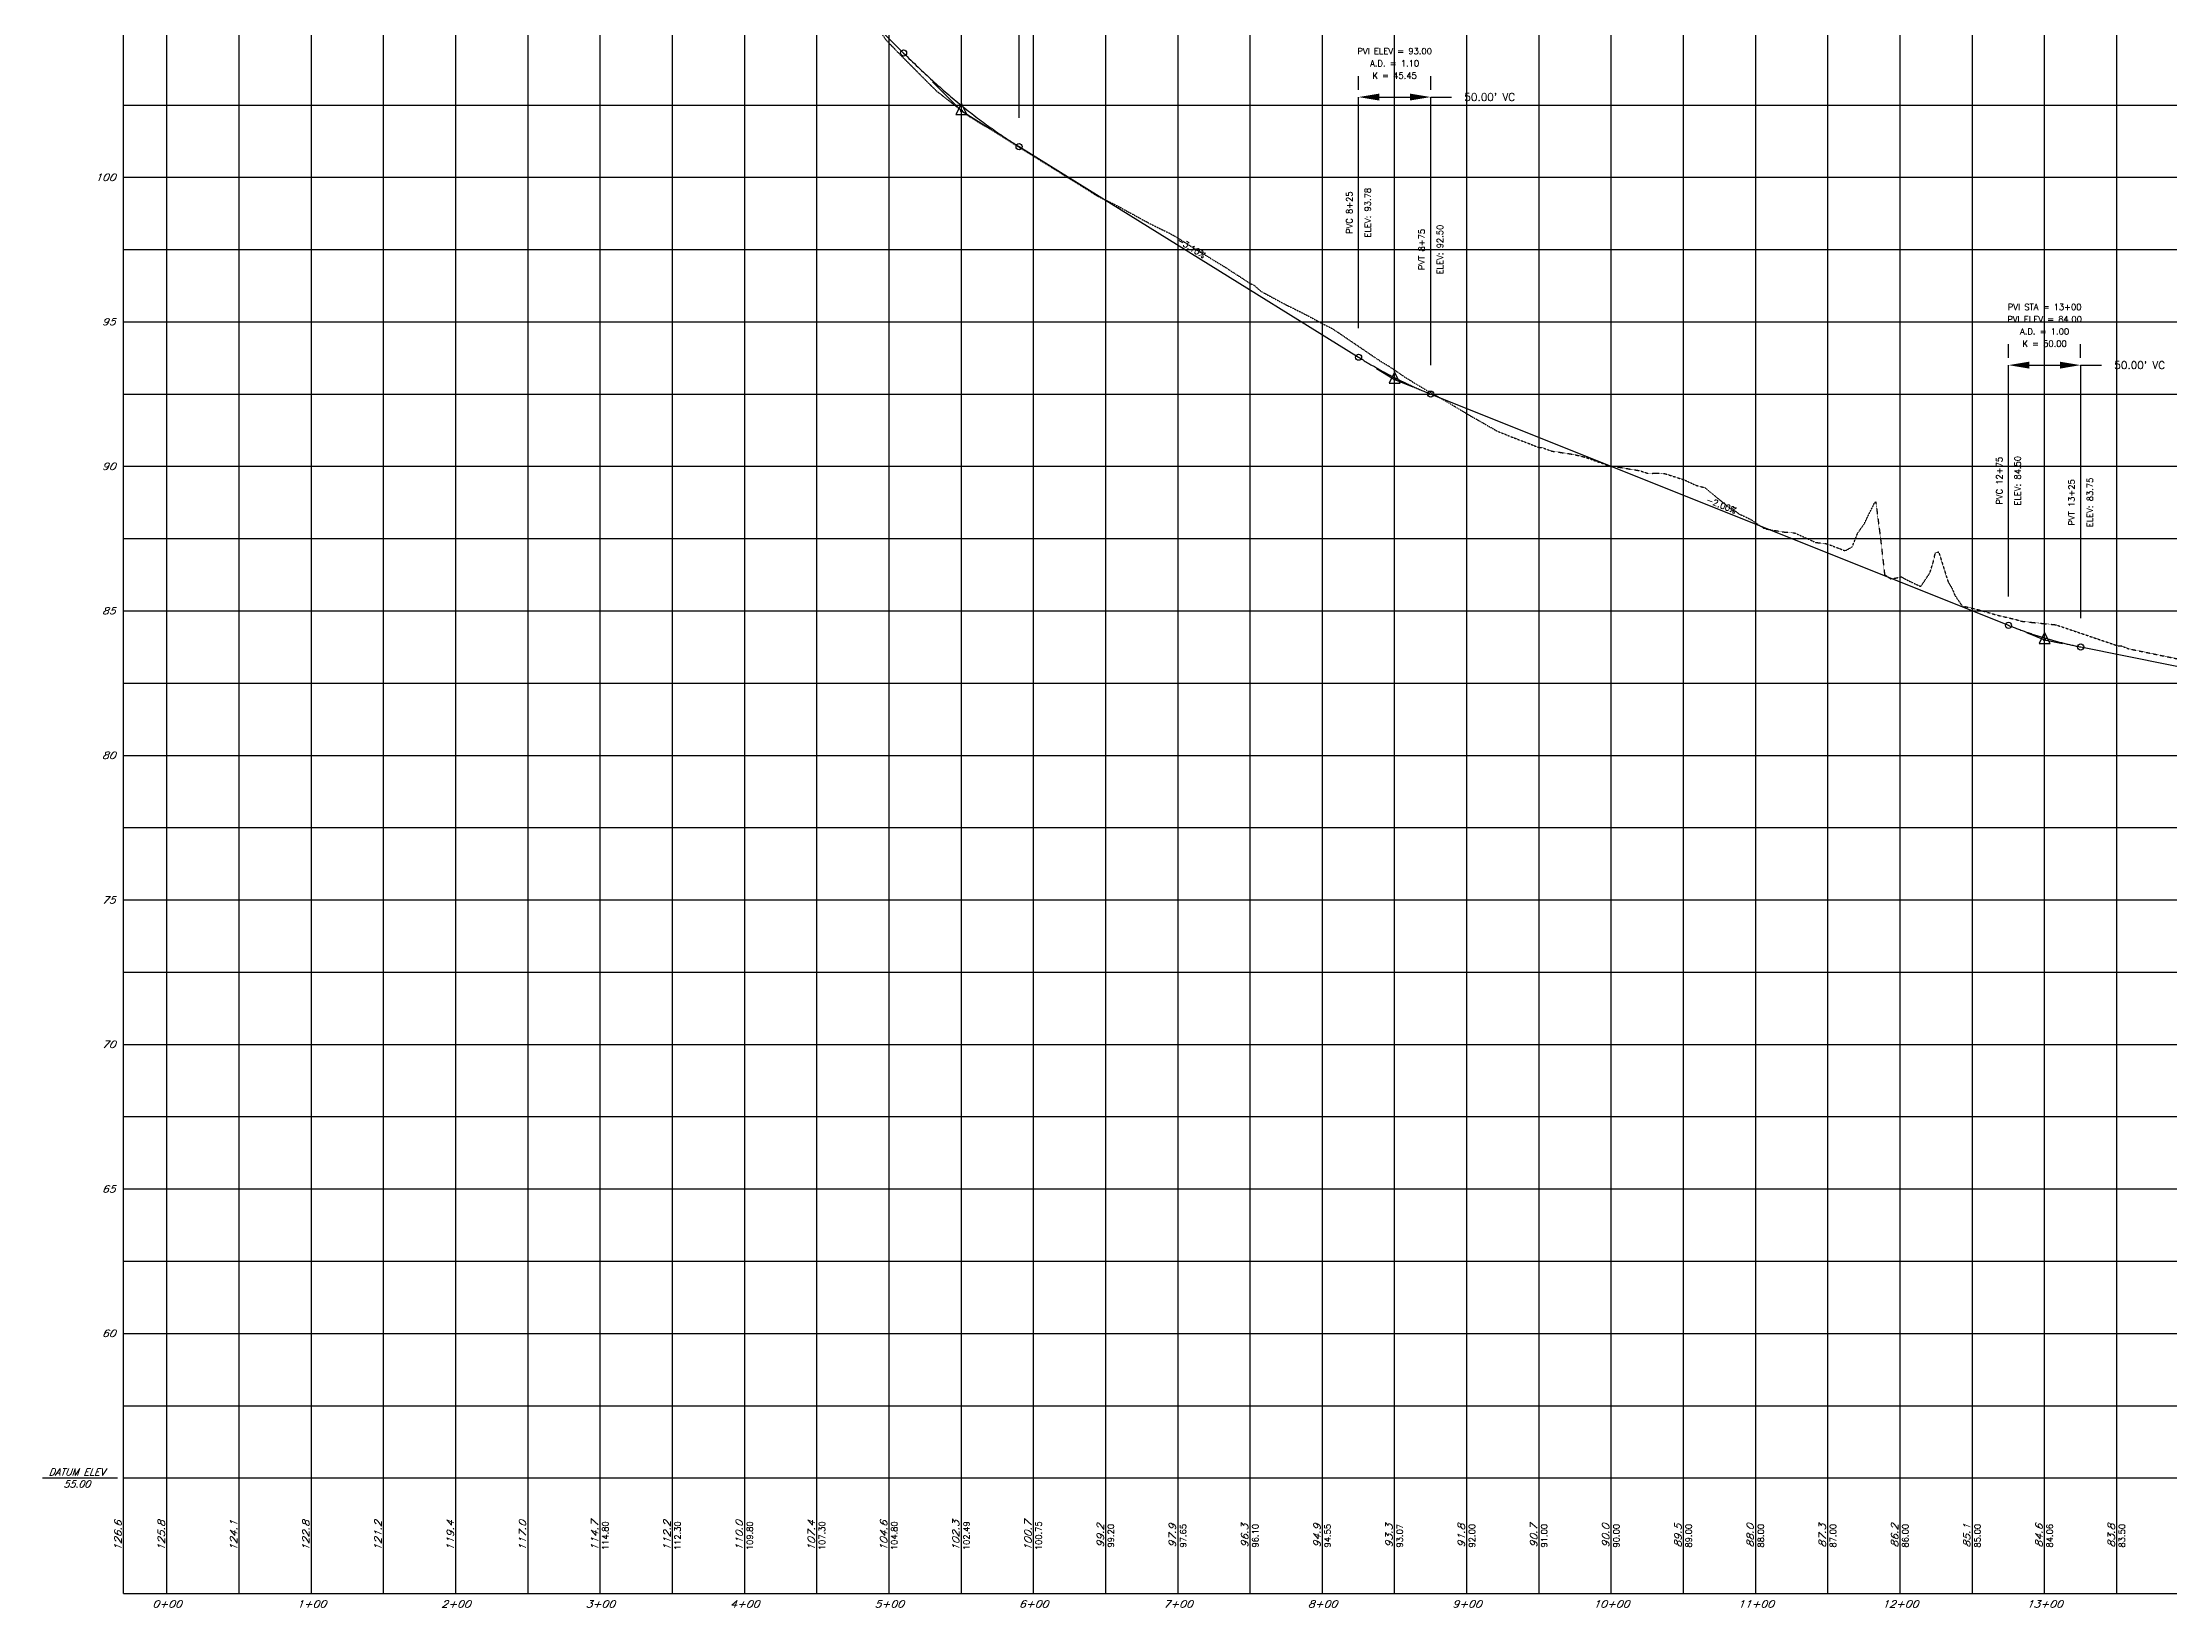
# Model space of a CAD drawing. Header units: inches. Extents: x 42 to 5940, y 215 to 3803.
# Drawn here: x 42 to 1514, y 2163 to 3246 of the extents above; entities that cross this region are included whole.
import ezdxf
from ezdxf.enums import TextEntityAlignment as Align

# ---------------------------------------------------------------- set-up
doc = ezdxf.new("R2010")
doc.units = ezdxf.units.IN
doc.header["$MEASUREMENT"] = 0
doc.linetypes.add('DASHED4', pattern=[0.1875, 0.125, -0.0625])
for name, color, linetype in [('LOOPPBASE', 6, 'Continuous'), ('LOOPPEGC', 3, 'DASHED4'), ('LOOPPEGCT', 3, 'Continuous'), ('LOOPPFGC', 5, 'Continuous'), ('LOOPPFGCT', 3, 'Continuous'), ('LOOPPGRID', 9, 'Continuous'), ('LOOPPGRIDT', 6, 'Continuous'), ('LOOPPVGRID', 9, 'Continuous')]:
    doc.layers.add(name, color=color, linetype=linetype)
doc.styles.add('60L', font='simplex.shx', dxfattribs={"height": 5.3})
doc.styles.add('60S', font='simplex.shx', dxfattribs={"width": 1.15, "oblique": 22, "height": 4.8})
doc.styles.add('C10O', font='complex', dxfattribs={"oblique": 20, "height": 8.334})
doc.dimstyles.get("Standard").update_dxf_attribs({"dimtxt": 0.18, "dimasz": 0.18, "dimexe": 0.18, "dimexo": 0.0625, "dimgap": 0.09, "dimtad": 0, "dimtih": 1, "dimtoh": 1, "dimdec": 4, "dimzin": 0, "dimdsep": 46, "dimtxsty": 'Standard', "dimcen": 0.09, "dimadec": 0, "dimazin": 0, "dimtfac": 1, "dimtdec": 4, "dimtofl": 0, "dimtmove": 0, "dimatfit": 3, "dimfxl": 1, "dimtolj": 1, "dimtzin": 0, "dimarcsym": 0})

# ---------------------------------------------------------------- blocks, each defined once
blk = doc.blocks.new('*D14')
at = {"layer": 'DEFPOINTS', "color": 0}
for p in [(1402.8, 3022.7), (1452.8, 3022.7), (1452.8, 3022.7)]:
    blk.add_point(p, dxfattribs=at)
at = {"layer": 'LOOPPFGCT', "color": 0, "lineweight": -2}
for p, q in [((1402.8, 3027.7), (1402.8, 3037.1)), ((1452.8, 3027.7), (1452.8, 3037.1)), ((1417.2, 3022.7), (1438.4, 3022.7)), ((1452.8, 3022.7), (1467.2, 3022.7))]:
    blk.add_line(p, q, dxfattribs=at)
at = {"layer": 'LOOPPFGCT', "color": 0}
for points in [[(1417.2, 3025.1), (1417.2, 3020.3), (1402.8, 3022.7)], [(1438.4, 3025.1), (1438.4, 3020.3), (1452.8, 3022.7)]]:
    blk.add_solid(points, dxfattribs=at)
at = {"layer": 'LOOPPFGCT', "color": 0, "insert": (1493.7, 3022.7), "char_height": 5.3, "attachment_point": 5, "style": '60L'}
blk.add_mtext("\\A1;50.00' VC", dxfattribs=at)
blk = doc.blocks.new('*D15')
at = {"layer": 'DEFPOINTS', "color": 0}
for p in [(952.8, 3208.2), (1002.8, 3208.2), (1002.8, 3208.2)]:
    blk.add_point(p, dxfattribs=at)
at = {"layer": 'LOOPPFGCT', "color": 0, "lineweight": -2}
for p, q in [((952.8, 3213.2), (952.8, 3222.6)), ((1002.8, 3213.2), (1002.8, 3222.6)), ((967.2, 3208.2), (988.4, 3208.2)), ((1002.8, 3208.2), (1017.2, 3208.2))]:
    blk.add_line(p, q, dxfattribs=at)
at = {"layer": 'LOOPPFGCT', "color": 0}
for points in [[(967.2, 3210.6), (967.2, 3205.8), (952.8, 3208.2)], [(988.4, 3210.6), (988.4, 3205.8), (1002.8, 3208.2)]]:
    blk.add_solid(points, dxfattribs=at)
at = {"layer": 'LOOPPFGCT', "color": 0, "insert": (1043.7, 3208.2), "char_height": 5.3, "attachment_point": 5, "style": '60L'}
blk.add_mtext("\\A1;50.00' VC", dxfattribs=at)
blk = doc.blocks.new('PVI2')
for p, q in [((0, 0.1), (-0.075, -0.05)), ((0.075, -0.05), (0, 0.1)), ((-0.075, -0.05), (0.075, -0.05))]:
    blk.add_line(p, q)
blk.add_circle((0, 0), 0.0125)
at = {"flags": 1}
for tag, p in [('K', (0, -0.005)), ('LENGTH', (0, -0.033))]:
    blk.add_attdef(tag, text='', height=0.01, dxfattribs=at).set_placement(p, align=Align.CENTER)
blk = doc.blocks.new('DATUM')
blk.add_line((-1.625, 0), (-0.125, 0))
at = {"style": 'C10O', "oblique": 20}
blk.add_text('DATUM ELEV', height=0.1389, dxfattribs=at).set_placement((-0.9375, 0.05), align=Align.CENTER)
blk.add_attdef('DATUM', text='', height=0.1389, dxfattribs=at).set_placement((-0.9375, -0.18889), align=Align.CENTER)

msp = doc.modelspace()

# ---------------------------------------------------------------- linework, layer by layer
at = {"layer": 'LOOPPBASE'}
for p, q in [((97.84189, 2252.67837), (5860.92124, 2252.67837)), ((97.84189, 2172.67837), (97.84189, 2252.67837)), ((127.84189, 2172.67837), (127.84189, 2252.67837)), ((177.84189, 2172.67837), (177.84189, 2252.67837)), ((227.84189, 2172.67837), (227.84189, 2252.67837)), ((277.84189, 2172.67837), (277.84189, 2252.67837)), ((327.84189, 2172.67837), (327.84189, 2252.67837)), ((377.84189, 2172.67837), (377.84189, 2252.67837)), ((427.84189, 2172.67837), (427.84189, 2252.67837)), ((477.84189, 2172.67837), (477.84189, 2252.67837)), ((527.84189, 2172.67837), (527.84189, 2252.67837)), ((577.84189, 2172.67837), (577.84189, 2252.67837)), ((627.84189, 2172.67837), (627.84189, 2252.67837)), ((677.84189, 2172.67837), (677.84189, 2252.67837)), ((727.84189, 2172.67837), (727.84189, 2252.67837)), ((777.84189, 2172.67837), (777.84189, 2252.67837)), ((827.84189, 2172.67837), (827.84189, 2252.67837)), ((877.84189, 2172.67837), (877.84189, 2252.67837)), ((927.84189, 2172.67837), (927.84189, 2252.67837)), ((977.84189, 2172.67837), (977.84189, 2252.67837)), ((1027.84189, 2172.67837), (1027.84189, 2252.67837)), ((1077.84189, 2172.67837), (1077.84189, 2252.67837)), ((1127.84189, 2172.67837), (1127.84189, 2252.67837)), ((1177.84189, 2172.67837), (1177.84189, 2252.67837)), ((1227.84189, 2172.67837), (1227.84189, 2252.67837)), ((1277.84189, 2172.67837), (1277.84189, 2252.67837)), ((1327.84189, 2172.67837), (1327.84189, 2252.67837)), ((1377.84189, 2172.67837), (1377.84189, 2252.67837)), ((1427.84189, 2172.67837), (1427.84189, 2252.67837)), ((1477.84189, 2172.67837), (1477.84189, 2252.67837)), ((97.84189, 2172.67837), (5860.92124, 2172.67837))]:
    msp.add_line(p, q, dxfattribs=at)
at = {"layer": 'LOOPPEGC', "flags": 128}
msp.add_lwpolyline([(97.84189, 3685.21358), (101.58964, 3682.63508), (103.67878, 3682.5249), (114.74895, 3674.56918), (120.07145, 3673.74788), (129.02708, 3667.8281), (129.02867, 3667.88598), (130.28725, 3665.82114), (131.96832, 3664.60054), (145.21132, 3655.04062), (155.36302, 3644.99188), (173.64392, 3637.04839), (174.54557, 3635.96265), (175.96959, 3636.06156), (176.69418, 3635.62626), (177.56089, 3635.09502), (179.72708, 3632.79605), (181.88043, 3630.50609), (185.05484, 3629.04139), (186.89835, 3627.79247), (190.06475, 3626.49093), (194.16525, 3624.86229), (194.95302, 3624.28873), (195.73259, 3623.75815), (199.83762, 3621.96575), (200.72435, 3621.46565), (204.83966, 3619.84042), (205.71811, 3619.34536), (209.83563, 3617.55426), (210.47208, 3617.20555), (213.96603, 3615.42249), (214.58778, 3615.08048), (218.10012, 3613.28865), (218.92761, 3612.96016), (223.10765, 3610.65106), (223.91372, 3610.33054), (228.11371, 3608.17601), (228.54945, 3607.98942), (229.47554, 3607.69587), (232.47369, 3606.35858), (234.10121, 3605.33114), (234.94492, 3604.65205), (254.41103, 3592.07267), (256.69195, 3590.69413), (258.98933, 3589.21556), (260.05665, 3588.56589), (262.3723, 3587.07345), (264.70304, 3585.57351), (267.05717, 3583.95857), (278.08933, 3576.79668), (280.51792, 3575.22916), (280.89616, 3575.03163), (283.34581, 3573.43447), (285.83923, 3571.80904), (288.37621, 3570.15282), (298.69272, 3563.45442), (301.27127, 3561.77072), (301.85382, 3561.34709), (304.48646, 3559.63774), (308.48976, 3555.96195), (311.1211, 3554.15513), (312.48454, 3553.19126), (313.85072, 3552.33108), (314.50477, 3551.36151), (321.33763, 3545.02061), (330.34705, 3538.42157), (333.08443, 3536.0137), (343.60714, 3526.2751), (346.31683, 3523.77889), (348.47893, 3521.93244), (350.64626, 3519.96627), (361.2215, 3510.24049), (363.89706, 3507.23036), (366.5961, 3504.29563), (369.32498, 3501.32542), (372.10493, 3498.19584), (372.60206, 3497.63175), (375.42734, 3494.89811), (378.30229, 3492.12134), (381.21592, 3489.18728), (391.12141, 3480.08483), (395.06676, 3477.09973), (398.60216, 3472.73417), (408.91745, 3462.88684), (419.83329, 3453.5565), (430.57038, 3443.17934), (437.76751, 3438.17306), (440.54896, 3435.27912), (443.29888, 3432.31436), (446.02489, 3429.48312), (448.73888, 3426.65904), (449.80468, 3425.46021), (472.1713, 3401.25668), (474.69995, 3398.94167), (477.24747, 3396.49949), (479.77676, 3394.19477), (482.34721, 3391.746), (483.97104, 3390.3193), (485.61752, 3388.76467), (486.87355, 3387.13453), (490.96564, 3381.80091), (491.73271, 3380.87837), (494.84222, 3379.58856), (496.04081, 3380.05452), (506.82243, 3369.37429), (516.44517, 3361.43212), (519.79855, 3358.81317), (523.67058, 3355.60729), (526.15885, 3353.54713), (528.63852, 3351.4877), (530.69973, 3350.05199), (531.51948, 3349.23583), (533.17621, 3348.60709), (535.94104, 3346.85009), (536.31842, 3346.63258), (536.58316, 3346.51473), (536.61255, 3346.43415), (538.11614, 3345.18628), (543.57805, 3338.55066), (543.97086, 3337.70045), (553.73144, 3327.77425), (559.80029, 3321.65092), (563.37683, 3318.03044), (565.04431, 3316.08711), (565.06721, 3316.08711), (574.35524, 3305.76896), (579.56613, 3298.30995), (593.33451, 3284.20269), (594.17047, 3283.85743), (594.19337, 3283.85743), (596.10737, 3282.90056), (607.15599, 3272.00051), (608.37882, 3270.56766), (608.49015, 3270.39361), (614.24566, 3264.93555), (623.29664, 3251.15364), (623.31954, 3251.15364), (625.27522, 3248.1676), (632.86791, 3240.22655), (652.4228, 3220.49221), (652.44571, 3220.49221), (659.77114, 3213.23544), (660.4678, 3212.50247), (660.4713, 3212.49831), (660.51756, 3212.46293), (660.58153, 3212.41713), (660.6755, 3212.34607), (660.82758, 3212.23116), (661.84533, 3211.46265), (681.54897, 3196.07734), (681.57187, 3196.07734), (682.68945, 3195.22908), (689.86374, 3190.78334), (689.93938, 3190.73877), (690.38129, 3190.47837), (691.18324, 3189.99495), (691.60339, 3189.74168), (693.52657, 3188.59451), (696.35292, 3187.09427), (698.96011, 3185.38116), (709.06947, 3179.07118), (710.67514, 3178.04039), (710.69804, 3178.04039), (716.25592, 3174.46547), (725.60474, 3168.7093), (729.15554, 3166.56276), (732.52547, 3164.4028), (735.73526, 3162.4687), (736.63768, 3161.88941), (736.65389, 3161.88941), (738.75816, 3160.54198), (741.15977, 3158.9972), (743.55266, 3157.57178), (746.51921, 3155.67409), (749.48057, 3153.77971), (760.15209, 3147.2323), (763.19833, 3145.28032), (766.24706, 3143.45215), (768.97567, 3141.62681), (771.7011, 3139.92519), (784.6225, 3133.53762), (787.62619, 3131.97749), (790.61211, 3130.30431), (793.60848, 3128.62862), (796.59293, 3127.07573), (799.58381, 3125.40326), (802.56895, 3123.73053), (805.55481, 3122.17688), (808.54139, 3120.50336), (821.73769, 3114.08322), (824.29197, 3112.67399), (826.84342, 3111.26565), (829.77794, 3109.38619), (832.71556, 3107.50391), (835.65827, 3105.61838), (838.6128, 3103.72443), (861.0778, 3090.13772), (863.97748, 3088.1619), (866.87157, 3086.30181), (869.78223, 3084.43571), (872.69802, 3082.56631), (875.29909, 3080.80963), (877.90246, 3079.16869), (880.40192, 3078.11047), (884.74015, 3074.23488), (887.22403, 3072.77003), (898.04699, 3066.86904), (900.99172, 3065.3342), (903.9459, 3063.79666), (906.91012, 3062.37832), (909.86922, 3060.84436), (912.82115, 3059.43411), (915.76371, 3057.91063), (918.70325, 3056.3867), (929.41843, 3050.55483), (932.41166, 3049.12001), (933.63009, 3048.52344), (934.83909, 3047.80683), (937.82707, 3045.8995), (940.80486, 3043.87477), (946.76475, 3039.83044), (955.45557, 3033.93716), (961.33524, 3029.94419), (963.71559, 3028.30254), (965.59122, 3027.13164), (967.46405, 3025.84721), (970.38754, 3024.09795), (973.30235, 3022.34949), (984.7098, 3014.57611), (987.58888, 3012.8523), (990.46294, 3011.01681), (993.33201, 3009.2991), (996.19145, 3007.58316), (998.89869, 3005.98606), (1001.60867, 3004.38629), (1013.70656, 2997.62342), (1016.56703, 2995.90577), (1019.43452, 2994.18662), (1019.52045, 2994.10207), (1025.24979, 2990.66032), (1030.99905, 2987.20517), (1042.94605, 2980.47837), (1045.64735, 2978.86882), (1048.35479, 2977.2599), (1049.72821, 2976.70656), (1051.24298, 2976.06038), (1054.24355, 2974.90229), (1057.36144, 2973.58015), (1066.71704, 2970.02536), (1069.81242, 2968.8261), (1073.0357, 2967.60521), (1076.35052, 2966.21372), (1077.06974, 2965.93774), (1080.42173, 2965.5195), (1086.62921, 2963.16084), (1090.07188, 2962.74075), (1092.42482, 2962.37239), (1092.44043, 2962.37239), (1093.54863, 2962.17198), (1097.15695, 2961.66459), (1099.27098, 2961.32664), (1101.44875, 2960.98156), (1109.12055, 2959.17141), (1112.8179, 2957.92113), (1116.66007, 2956.46022), (1120.68306, 2955.12647), (1124.80137, 2953.59143), (1127.02014, 2952.90428), (1129.83746, 2952.51561), (1135.13703, 2951.76838), (1135.15264, 2951.76838), (1138.34291, 2951.21586), (1139.68375, 2950.96768), (1140.91665, 2950.74005), (1147.2975, 2949.74067), (1153.52472, 2947.71191), (1161.29972, 2948.03106), (1162.08126, 2947.88288), (1165.11659, 2947.56849), (1177.84925, 2943.46591), (1177.86486, 2943.46591), (1178.47469, 2943.24952), (1186.26253, 2939.63307), (1192.76057, 2937.8835), (1196.04607, 2935.06521), (1204.83817, 2927.87784), (1211.0668, 2922.92511), (1213.4164, 2921.95277), (1216.37668, 2919.67982), (1220.56147, 2917.77124), (1220.57708, 2917.77124), (1224.43455, 2915.92402), (1229.65711, 2912.30719), (1231.93604, 2910.8288), (1233.96845, 2909.50773), (1234.0464, 2909.51398), (1247.33797, 2907.24975), (1249.12128, 2907.06683), (1250.7893, 2906.95725), (1253.90487, 2906.65504), (1255.07713, 2906.49864), (1263.27368, 2902.81311), (1263.28929, 2902.81311), (1268.40996, 2900.43292), (1269.32041, 2900.00833), (1272.60373, 2899.66485), (1277.14211, 2899.0821), (1288.21199, 2894.86074), (1289.34487, 2894.42058), (1289.81717, 2894.23507), (1294.66439, 2897.0267), (1298.38839, 2906.39406), (1303.03475, 2913.06004), (1310.1975, 2927.63226), (1310.93339, 2928.20268), (1314.05213, 2904.11805), (1317.07471, 2877.63559), (1317.89438, 2877.21064), (1321.43321, 2874.66937), (1328.68121, 2876.22966), (1331.07289, 2874.78216), (1337.51957, 2871.66721), (1342.13051, 2869.55792), (1348.36032, 2878.81642), (1349.45724, 2882.32208), (1350.10184, 2884.41076), (1350.66431, 2886.09986), (1352.15282, 2892.62844), (1354.51402, 2893.4641), (1360.96147, 2872.89578), (1363.93949, 2867.82306), (1365.71878, 2863.3956), (1369.70019, 2857.55252), (1370.64341, 2856.16287), (1376.48513, 2854.77991), (1382.00485, 2853.46947), (1386.77218, 2852.10473), (1390.39701, 2851.06372), (1393.24582, 2850.25235), (1395.54322, 2849.59899), (1407.95471, 2846.67553), (1410.77703, 2845.82656), (1411.43705, 2845.60775), (1413.31414, 2845.27651), (1435.50475, 2843.06067), (1435.76124, 2843.06816), (1435.86837, 2843.04333), (1436.39723, 2842.82224), (1436.41111, 2842.81851), (1436.4475, 2842.80614), (1436.48592, 2842.79303), (1436.56845, 2842.76621), (1436.61172, 2842.75266), (1436.79593, 2842.63782), (1478.57951, 2828.48822), (1480.95629, 2828.47263), (1482.45846, 2827.85653), (1483.21836, 2827.5547), (1483.97555, 2827.22286), (1484.30958, 2827.10578), (1484.64505, 2826.98774), (1485.3935, 2826.69482), (1486.13851, 2826.43404), (1526.62627, 2818.09261), (1527.54594, 2817.75782), (1528.0023, 2817.62884), (1528.4417, 2817.4881), (1528.45465, 2817.48911), (1528.87438, 2817.49433), (1529.26598, 2817.49824), (1529.95559, 2817.54837), (1536.17258, 2816.50338), (1539.2704, 2815.99848), (1568.81724, 2806.08429), (1570.05278, 2805.45746), (1571.38907, 2804.84497), (1572.82849, 2804.18522), (1572.89653, 2804.18299), (1574.45977, 2803.93962), (1576.14941, 2803.74621), (1577.9801, 2803.46523), (1579.96885, 2803.23564), (1582.09087, 2802.92301), (1584.38441, 2802.66714), (1584.68893, 2802.57259), (1607.93977, 2795.85876), (1610.6757, 2795.21062), (1613.50955, 2794.53909), (1616.47007, 2793.83607), (1619.50299, 2793.11567), (1622.59931, 2792.38226), (1625.81151, 2791.62161), (1629.22123, 2791.12029), (1629.91656, 2790.99492), (1633.18456, 2789.94411), (1636.68456, 2788.8187), (1644.76829, 2786.05868), (1653.7271, 2783.09922), (1658.70343, 2782.25941), (1665.06963, 2780.62097), (1666.45684, 2782.20062), (1668.55558, 2785.43527), (1676.0564, 2797.02357), (1678.51447, 2801.41336), (1683.17954, 2811.90548), (1708.81571, 2818.3633), (1717.76296, 2818.46949), (1720.51124, 2819.58073), (1750.02392, 2824.69813), (1764.09971, 2826.28245), (1765.70499, 2826.25246), (1766.12126, 2826.18933), (1767.92656, 2826.55532), (1812.04858, 2837.71549), (1819.81716, 2830.57223), (1833.08652, 2822.57017), (1848.55377, 2718.30513), (1854.53149, 2678.26345), (1862.73995, 2678.71966), (1867.64392, 2678.87837), (1870.09556, 2694.21178), (1872.69989, 2707.59688), (1885.73203, 2779.77161), (1902.82532, 2871.13884), (1906.8132, 2873.75161), (1919.85724, 2872.48731), (1926.96517, 2872.84073), (1935.90295, 2875.22517), (1952.0891, 2878.07427), (1967.65691, 2882.68505), (1985.20712, 2883.7156), (2018.14489, 2881.18716), (2022.41893, 2880.3838), (2039.77939, 2883.12809), (2042.19592, 2883.46277), (2044.97465, 2883.724), (2050.99712, 2884.50772), (2059.18602, 2885.57553), (2069.49628, 2886.87971), (2069.57828, 2886.90789), (2070.78839, 2887.32394), (2079.86713, 2890.19683), (2082.50348, 2890.95977), (2084.20059, 2891.4529), (2092.08434, 2893.90902), (2092.08717, 2893.91371), (2095.70946, 2892.9801), (2107.08582, 2884.31453), (2107.21278, 2883.96441), (2107.21636, 2883.95659), (2107.23466, 2883.95659), (2108.18828, 2881.74555), (2113.23047, 2879.34352), (2113.31939, 2879.30975), (2114.21316, 2879.1319), (2118.48502, 2878.21008), (2121.04185, 2877.60629), (2138.89187, 2855.03808), (2143.66263, 2849.63738), (2143.68093, 2849.63738), (2145.2635, 2847.74131), (2149.45916, 2859.47658), (2150.31852, 2859.51691), (2159.19458, 2861.7261), (2164.9946, 2860.71256), (2169.26764, 2861.45523), (2172.99615, 2860.13565), (2179.05188, 2857.573), (2180.1089, 2857.18977), (2180.1272, 2857.18977), (2183.62824, 2855.68031), (2199.10605, 2848.86214), (2207.49599, 2844.62007), (2211.39533, 2842.90977), (2216.55517, 2843.15062), (2216.57347, 2843.15062), (2218.48802, 2843.13942), (2232.06739, 2846.30738), (2234.64229, 2846.70044), (2239.31044, 2847.15239), (2240.56316, 2847.40944), (2241.58908, 2847.56347), (2242.66199, 2848.13769), (2253.00145, 2849.22254), (2253.01974, 2849.22254), (2256.6269, 2849.3831), (2274.74832, 2846.25612), (2280.29319, 2847.79601), (2280.30086, 2847.79601), (2281.42199, 2848.09149), (2297.94305, 2844.4427), (2319.5229, 2842.12448), (2330.32826, 2840.07753), (2331.62202, 2840.88543), (2333.68724, 2840.58309), (2349.95361, 2836.36719), (2386.64046, 2828.25945), (2391.05581, 2828.39048), (2396.31772, 2828.49583), (2425.0141, 2831.72132), (2445.0163, 2822.81993), (2460.7224, 2817.4672), (2477.59915, 2812.68604), (2502.14393, 2808.85301), (2505.98892, 2808.76545), (2524.80096, 2808.54088), (2534.69003, 2810.71063), (2559.30401, 2815.0805), (2575.69187, 2813.90405), (2598.30717, 2815.03373), (2614.73193, 2823.231), (2615.12262, 2823.33895), (2615.41728, 2823.45758), (2642.043, 2828.16377), (2663.12808, 2832.90128), (2675.89015, 2831.55812), (2681.84159, 2832.37696), (2686.51352, 2832.94296), (2718.09974, 2841.99729), (2722.42469, 2842.60056), (2722.44112, 2842.60056), (2725.6823, 2842.89201), (2726.10172, 2842.99926), (2730.22615, 2843.7094), (2754.07624, 2846.6063), (2754.08402, 2846.6063), (2755.22178, 2846.72174), (2765.83121, 2847.54949), (2793.48436, 2852.86797), (2796.30117, 2853.36565), (2799.67289, 2854.48233), (2823.10898, 2865.18565), (2851.12482, 2868.29916), (2863.17142, 2871.772), (2870.80159, 2872.6184), (2883.83447, 2879.03459), (2890.13268, 2879.06419), (2901.86617, 2879.95268), (2914.53751, 2882.9253), (2924.82274, 2926.8505), (2925.4799, 2929.68401), (2926.62883, 2929.30736), (2931.30044, 2929.381), (2931.56662, 2927.66143), (2932.24287, 2927.01976), (2945.29443, 2861.76288), (2949.64553, 2840.26616), (2950.22464, 2840.24573), (2952.7896, 2839.08683), (2971.72985, 2831.69926), (2984.13918, 2826.50172), (3010.74314, 2819.48866), (3043.59955, 2813.33936), (3045.90003, 2812.99929), (3047.10756, 2812.44656), (3047.79144, 2812.2039), (3063.35484, 2808.37944), (3071.10752, 2806.17456), (3100.27942, 2798.27382), (3100.30227, 2798.27382), (3115.95612, 2794.51768), (3116.4769, 2794.50182), (3118.44601, 2794.41121), (3129.47417, 2795.07338), (3129.49702, 2795.07338), (3139.05363, 2795.86189), (3158.66892, 2791.96917), (3158.69177, 2791.96917), (3168.9021, 2790.43095), (3176.62241, 2786.49962), (3187.86368, 2783.07983), (3187.88652, 2783.07983), (3200.30339, 2779.55168), (3213.33764, 2778.189), (3217.05843, 2777.92415), (3217.08128, 2777.92415), (3225.66185, 2777.27808), (3228.98681, 2777.06328), (3246.25318, 2775.09307), (3246.27603, 2775.09307), (3275.44793, 2771.71087), (3275.47078, 2771.71087), (3278.09237, 2771.40782), (3279.25717, 2771.372), (3280.02987, 2771.38426), (3304.64268, 2772.52576), (3304.66553, 2772.52576), (3326.63916, 2773.68089), (3330.34963, 2773.1009), (3333.83744, 2772.33176), (3333.86028, 2772.33176), (3356.48816, 2767.49535), (3356.49881, 2767.49535), (3360.40428, 2766.67608), (3384.79379, 2763.2452), (3416.46905, 2761.09557), (3417.25462, 2760.96953), (3419.09087, 2760.86207), (3439.96268, 2758.54092), (3473.27738, 2755.0629), (3495.13158, 2753.01369), (3510.90174, 2752.27818), (3544.72096, 2749.26268), (3546.89529, 2749.06415), (3550.30048, 2749.34054), (3576.50884, 2758.67837), (3589.09798, 2760.6575), (3598.16913, 2764.97544), (3599.73621, 2764.72423), (3621.32109, 2774.25906), (3649.81006, 2791.22449), (3655.60976, 2792.46937), (3660.45884, 2793.4923), (3661.03192, 2793.55406), (3683.2272, 2793.35313), (3686.06619, 2793.51685), (3694.4774, 2799.01266), (3694.94127, 2799.24415), (3696.10362, 2800.51378), (3697.05016, 2800.72636), (3702.9386, 2814.82063), (3705.66725, 2820.01863), (3719.07561, 2833.95691), (3738.53841, 2850.51288), (3739.45957, 2851.32535), (3740.37471, 2851.70262), (3744.782, 2848.35559), (3744.89222, 2848.25393), (3754.04057, 2853.88121), (3756.29982, 2859.12696), (3760.50349, 2863.61702), (3771.99712, 2869.84535), (3778.89749, 2871.00988), (3795.707, 2864.6203), (3802.90976, 2870.44856), (3809.48682, 2873.05579), (3824.72709, 2862.61128), (3831.03448, 2863.3423), (3831.05818, 2863.3423), (3844.5568, 2851.40383), (3859.1829, 2848.64207), (3859.2066, 2848.64207), (3862.34901, 2844.81002), (3880.00016, 2803.62915), (3887.33133, 2787.48316), (3887.35502, 2787.48316), (3889.62633, 2780.15515), (3905.86981, 2727.09947), (3908.70998, 2720.62214), (3915.47974, 2709.32111), (3915.50344, 2709.32111), (3922.98485, 2688.78184), (3934.75571, 2671.60083), (3943.62817, 2665.13259), (3943.65186, 2665.13259), (3946.00269, 2660.98234), (3955.20127, 2672.3393), (3959.72418, 2679.24612), (3971.77658, 2718.18534), (3971.80028, 2718.18534), (3974.81306, 2724.70078), (3979.00959, 2734.70009), (3984.89892, 2755.21303), (3990.32111, 2776.47578), (3999.92501, 2807.28648), (3999.9487, 2807.28648), (4003.1732, 2814.54546), (4013.5722, 2857.05262), (4017.86836, 2870.54742), (4028.07342, 2901.39984), (4028.09712, 2901.39984), (4029.34592, 2904.47348), (4031.58391, 2904.59761), (4033.47492, 2901.92779), (4038.56959, 2901.17941), (4040.05932, 2901.94578), (4051.4642, 2949.2666), (4053.42156, 2956.5533), (4053.67541, 2956.8457), (4056.22185, 2951.88407), (4056.24554, 2951.88407), (4057.35632, 2949.6443), (4061.4359, 2928.87174), (4061.53929, 2928.38051), (4061.53944, 2928.38051), (4068.55825, 2894.96409), (4077.28239, 2889.74021), (4092.28662, 2893.33001), (4103.13169, 2895.84441), (4110.08526, 2892.06303), (4140.29499, 2883.8229), (4159.482, 2882.39497), (4164.81814, 2884.03495), (4172.39876, 2879.40739), (4175.68915, 2879.25306), (4191.04158, 2877.82888), (4195.73949, 2878.30204), (4205.13886, 2873.68488), (4240.07727, 2865.5592), (4245.62655, 2863.32858), (4291.72569, 2853.44036), (4292.29535, 2853.3351), (4292.83229, 2853.15038), (4293.36991, 2853.0344), (4319.08287, 2848.14036), (4327.59632, 2847.36225), (4341.91421, 2841.9385), (4347.5956, 2840.90387), (4368.74388, 2828.79172), (4383.8922, 2829.37553), (4392.09429, 2823.86382), (4397.62421, 2823.26902), (4401.37854, 2822.77319), (4423.16714, 2811.89325), (4438.20746, 2807.07458), (4438.22388, 2807.07458), (4438.35499, 2807.02975), (4460.17855, 2811.05446), (4464.05332, 2809.14821), (4471.94177, 2806.4172), (4478.80713, 2801.68238), (4478.82356, 2801.68238), (4488.22974, 2795.17092), (4503.28765, 2788.72659), (4504.15053, 2786.21569), (4506.62828, 2784.03022), (4506.63356, 2784.03022), (4510.17439, 2780.75472), (4510.89402, 2780.64127), (4526.64909, 2763.5194), (4536.90388, 2759.09747), (4543.62226, 2749.16107), (4564.78222, 2745.73903), (4564.96875, 2745.48058), (4565.10314, 2746.55722), (4572.2529, 2797.20183), (4573.19315, 2787.5262), (4578.05587, 2736.98115), (4586.84232, 2739.88775), (4605.55757, 2746.65605), (4608.74403, 2748.85387), (4610.30009, 2750.53522), (4615.65983, 2747.81606), (4632.61187, 2758.30647), (4640.81304, 2764.11271), (4646.20793, 2768.29276), (4656.39996, 2775.20709), (4659.97029, 2773.24195), (4660.00507, 2773.24195), (4661.21689, 2772.75878), (4678.64155, 2780.9076), (4679.16231, 2781.01327), (4679.19709, 2781.01327), (4692.51638, 2783.41626), (4696.58699, 2785.58488), (4698.35434, 2775.22731), (4698.38912, 2775.22731), (4709.76042, 2685.37264), (4717.54636, 2621.51533), (4717.58114, 2621.51533), (4719.87429, 2598.90389), (4723.05374, 2571.25003), (4723.99239, 2562.33238), (4725.48271, 2544.49934), (4730.82943, 2503.1387), (4734.57323, 2473.01781), (4736.20145, 2470.51565), (4736.73839, 2469.19589), (4736.77317, 2469.19589), (4738.42458, 2464.93531), (4745.68553, 2444.26359), (4747.36232, 2441.5643), (4755.93041, 2439.78427), (4755.96519, 2439.78427), (4766.20774, 2438.85652), (4775.12244, 2436.85124), (4775.15722, 2436.85124), (4776.55386, 2436.82272), (4781.5752, 2439.14733), (4785.32113, 2440.23922), (4785.3263, 2440.23922), (4785.80855, 2440.39779), (4793.61426, 2443.87253), (4803.97423, 2446.56073), (4814.68759, 2431.92989), (4817.29198, 2428.42582), (4818.38899, 2426.94931), (4818.99272, 2426.11025), (4822.43715, 2424.30255), (4830.39473, 2422.44003), (4846.1673, 2419.62036), (4854.18817, 2418.35225), (4864.41018, 2412.32229), (4888.82195, 2406.94571), (4919.28149, 2405.46988), (4930.88589, 2405.93977), (4934.73125, 2406.0763), (4945.62595, 2406.89172), (4964.31128, 2406.7516), (4971.46913, 2407.12094), (4971.48556, 2407.12094), (4973.46941, 2407.18981), (5010.43672, 2401.10264), (5012.06881, 2400.77708), (5012.08523, 2400.77708), (5025.31937, 2397.87194), (5047.41302, 2402.91542), (5052.66848, 2404.58199), (5052.68491, 2404.58199), (5075.92491, 2411.97155), (5093.26815, 2412.2358), (5093.28458, 2412.2358), (5099.66529, 2412.31074), (5126.0146, 2414.92237), (5133.86783, 2413.87755), (5133.88425, 2413.87755), (5141.63306, 2412.75781), (5168.24468, 2412.4125), (5174.4675, 2411.66708), (5174.48392, 2411.66708), (5176.31193, 2411.45001), (5213.07574, 2418.15837), (5215.06717, 2418.81244), (5215.0836, 2418.81244), (5227.70762, 2422.60554), (5233.58207, 2422.69096), (5251.84404, 2426.45871), (5255.66684, 2427.2434), (5255.68327, 2427.2434), (5264.21213, 2428.85796), (5271.08434, 2430.84142), (5281.93804, 2426.65303), (5286.5331, 2436.52987), (5288.76214, 2442.83166), (5296.26652, 2467.99789), (5296.28294, 2467.99789), (5296.35843, 2468.22314), (5304.21036, 2495.28508), (5304.21048, 2495.28508), (5310.79421, 2517.59659), (5323.53524, 2557.8398), (5337.08642, 2586.03127), (5349.73267, 2616.53867), (5359.37367, 2647.64644), (5385.11796, 2717.89371), (5395.29496, 2725.00416), (5403.24008, 2727.92408), (5445.8733, 2752.98641), (5454.06247, 2758.10385), (5454.70964, 2758.08067), (5457.75477, 2759.06981), (5463.8482, 2772.88357), (5490.63963, 2833.86752), (5497.13547, 2834.35342), (5514.20361, 2841.07901), (5514.77137, 2838.36781), (5521.7533, 2837.22066), (5535.92152, 2827.12322), (5548.44805, 2819.26929), (5550.69429, 2818.74061), (5553.28721, 2816.47589), (5558.86399, 2799.50288), (5561.90322, 2790.60687), (5565.85886, 2778.99733), (5568.11739, 2779.68845), (5571.42431, 2780.70556), (5584.31098, 2784.87004), (5590.0184, 2786.68463), (5593.85526, 2787.9024), (5596.62321, 2788.78272), (5598.71024, 2789.50341), (5600.33846, 2790.01053), (5601.30912, 2790.29649), (5602.14564, 2790.5431), (5603.15078, 2790.89007), (5603.99786, 2791.18276), (5612.94477, 2793.54013), (5622.55817, 2794.29076), (5633.54294, 2788.42779), (5635.84793, 2787.80997), (5638.67323, 2787.04934), (5642.22693, 2786.0926), (5646.84177, 2784.84907), (5651.49871, 2783.60954), (5663.72011, 2832.19201), (5663.89793, 2832.87799), (5663.93959, 2832.88269), (5663.95518, 2832.88131), (5675.66869, 2833.44042), (5683.05211, 2833.73061), (5700.30606, 2833.69372), (5700.33311, 2833.69372), (5700.83276, 2833.68502), (5716.56019, 2830.2325), (5724.97048, 2830.65837), (5724.99753, 2830.65837), (5726.4597, 2830.66875), (5744.5894, 2828.93818), (5749.6349, 2828.27362), (5749.66195, 2828.27362), (5756.83372, 2827.06812), (5768.27462, 2828.57893), (5774.29932, 2827.43935), (5774.32637, 2827.43935), (5785.18671, 2824.61376), (5798.93045, 2823.34461), (5798.95739, 2823.34461), (5810.67053, 2821.843), (5821.62161, 2820.01485), (5834.45495, 2817.42689), (5860.92024, 2820.85184)], dxfattribs=at)
at = {"layer": 'LOOPPFGC'}
for p, q in [((427.84189, 3448.67837), (637.84189, 3238.67837)), ((657.84189, 3218.67837), (677.84189, 3198.67837)), ((677.84189, 3198.67837), (697.84189, 3186.27837)), ((717.84189, 3173.87837), (952.84189, 3028.17837)), ((965.34189, 3020.42837), (977.84189, 3012.67837)), ((977.84189, 3012.67837), (990.34189, 3007.67837)), ((1002.84189, 3002.67837), (1402.84189, 2842.67837)), ((1415.34189, 2837.67837), (1427.84189, 2832.67837)), ((1427.84189, 2832.67837), (1440.34189, 2830.17837)), ((1452.84189, 2827.67837), (1727.84189, 2772.67837))]:
    msp.add_line(p, q, dxfattribs=at)
at = {"layer": 'LOOPPFGC', "flags": 128}
for points in [[(637.84189, 3238.67837), (639.09189, 3237.43208), (640.34189, 3236.19321), (641.59189, 3234.96177), (642.84189, 3233.73774), (644.09189, 3232.52114), (645.34189, 3231.31196), (646.59189, 3230.1102), (647.84189, 3228.91587), (649.09189, 3227.72895), (650.34189, 3226.54946), (651.59189, 3225.37739), (652.84189, 3224.21274), (654.09189, 3223.05552), (655.34189, 3221.90571), (656.59189, 3220.76333), (657.84189, 3219.62837), (659.09189, 3218.50083), (660.34189, 3217.38071), (661.59189, 3216.26802), (662.84189, 3215.16274), (664.09189, 3214.06489), (665.34189, 3212.97446), (666.59189, 3211.89145), (667.84189, 3210.81587), (669.09189, 3209.7477), (670.34189, 3208.68696), (671.59189, 3207.63364), (672.84189, 3206.58774), (674.09189, 3205.54927), (675.34189, 3204.51821), (676.59189, 3203.49458), (677.84189, 3202.47837), (679.09189, 3201.46958), (680.34189, 3200.46821), (681.59189, 3199.47427), (682.84189, 3198.48774), (684.09189, 3197.50864), (685.34189, 3196.53696), (686.59189, 3195.5727), (687.84189, 3194.61587), (689.09189, 3193.66645), (690.34189, 3192.72446), (691.59189, 3191.78989), (692.84189, 3190.86274), (694.09189, 3189.94302), (695.34189, 3189.03071), (696.59189, 3188.12583), (697.84189, 3187.22837), (699.09189, 3186.33833), (700.34189, 3185.45571), (701.59189, 3184.58052), (702.84189, 3183.71274), (704.09189, 3182.85239), (705.34189, 3181.99946), (706.59189, 3181.15395), (707.84189, 3180.31587), (709.09189, 3179.4852), (710.34189, 3178.66196), (711.59189, 3177.84614), (712.84189, 3177.03774), (714.09189, 3176.23677), (715.34189, 3175.44321), (716.59189, 3174.65708), (717.84189, 3173.87837)], [(952.84189, 3028.17837), (953.62314, 3027.69534), (954.40439, 3027.21499), (955.18564, 3026.73733), (955.96689, 3026.26235), (956.74814, 3025.79006), (957.52939, 3025.32046), (958.31064, 3024.85354), (959.09189, 3024.38931), (959.87314, 3023.92776), (960.65439, 3023.4689), (961.43564, 3023.01272), (962.21689, 3022.55923), (962.99814, 3022.10842), (963.77939, 3021.6603), (964.56064, 3021.21487), (965.34189, 3020.77212), (966.12314, 3020.33206), (966.90439, 3019.89468), (967.68564, 3019.45999), (968.46689, 3019.02798), (969.24814, 3018.59866), (970.02939, 3018.17202), (970.81064, 3017.74807), (971.59189, 3017.32681), (972.37314, 3016.90823), (973.15439, 3016.49233), (973.93564, 3016.07913), (974.71689, 3015.6686), (975.49814, 3015.26077), (976.27939, 3014.85562), (977.06064, 3014.45315), (977.84189, 3014.05337), (978.62314, 3013.65627), (979.40439, 3013.26187), (980.18564, 3012.87014), (980.96689, 3012.4811), (981.74814, 3012.09475), (982.52939, 3011.71108), (983.31064, 3011.3301), (984.09189, 3010.95181), (984.87314, 3010.5762), (985.65439, 3010.20327), (986.43564, 3009.83303), (987.21689, 3009.46548), (987.99814, 3009.10061), (988.77939, 3008.73843), (989.56064, 3008.37893), (990.34189, 3008.02212), (991.12314, 3007.66799), (991.90439, 3007.31655), (992.68564, 3006.9678), (993.46689, 3006.62173), (994.24814, 3006.27834), (995.02939, 3005.93765), (995.81064, 3005.59963), (996.59189, 3005.26431), (997.37314, 3004.93166), (998.15439, 3004.60171), (998.93564, 3004.27444), (999.71689, 3003.94985), (1000.49814, 3003.62795), (1001.27939, 3003.30874), (1002.06064, 3002.99221), (1002.84189, 3002.67837)], [(1402.84189, 2842.67837), (1403.62314, 2842.36709), (1404.40439, 2842.05825), (1405.18564, 2841.75186), (1405.96689, 2841.4479), (1406.74814, 2841.14639), (1407.52939, 2840.84731), (1408.31064, 2840.55068), (1409.09189, 2840.25649), (1409.87314, 2839.96475), (1410.65439, 2839.67544), (1411.43564, 2839.38857), (1412.21689, 2839.10415), (1412.99814, 2838.82217), (1413.77939, 2838.54263), (1414.56064, 2838.26553), (1415.34189, 2837.99087), (1416.12314, 2837.71865), (1416.90439, 2837.44888), (1417.68564, 2837.18154), (1418.46689, 2836.91665), (1419.24814, 2836.6542), (1420.02939, 2836.39419), (1420.81064, 2836.13662), (1421.59189, 2835.88149), (1422.37314, 2835.62881), (1423.15439, 2835.37856), (1423.93564, 2835.13076), (1424.71689, 2834.8854), (1425.49814, 2834.64248), (1426.27939, 2834.402), (1427.06064, 2834.16396), (1427.84189, 2833.92837), (1428.62314, 2833.69521), (1429.40439, 2833.4645), (1430.18564, 2833.23623), (1430.96689, 2833.0104), (1431.74814, 2832.78701), (1432.52939, 2832.56606), (1433.31064, 2832.34756), (1434.09189, 2832.13149), (1434.87314, 2831.91787), (1435.65439, 2831.70669), (1436.43564, 2831.49795), (1437.21689, 2831.29165), (1437.99814, 2831.08779), (1438.77939, 2830.88638), (1439.56064, 2830.6874), (1440.34189, 2830.49087), (1441.12314, 2830.29678), (1441.90439, 2830.10513), (1442.68564, 2829.91592), (1443.46689, 2829.72915), (1444.24814, 2829.54482), (1445.02939, 2829.36294), (1445.81064, 2829.1835), (1446.59189, 2829.00649), (1447.37314, 2828.83193), (1448.15439, 2828.65981), (1448.93564, 2828.49014), (1449.71689, 2828.3229), (1450.49814, 2828.15811), (1451.27939, 2827.99575), (1452.06064, 2827.83584), (1452.84189, 2827.67837)]]:
    msp.add_lwpolyline(points, dxfattribs=at)
at = {"layer": 'LOOPPFGCT'}
for p, q in [((717.84189, 3193.87837), (717.84189, 3418.67837)), ((952.84189, 3048.17837), (952.84189, 3208.17837)), ((1002.84189, 3022.67837), (1002.84189, 3208.17837)), ((1402.84189, 2862.67837), (1402.84189, 3022.67837)), ((1452.84189, 2847.67837), (1452.84189, 3022.67837))]:
    msp.add_line(p, q, dxfattribs=at)
for centre in [(637.84189, 3238.67837), (717.84189, 3173.87837), (952.84189, 3028.17837), (1002.84189, 3002.67837), (1402.84189, 2842.67837), (1452.84189, 2827.67837)]:
    msp.add_circle(centre, 2.12, dxfattribs=at)
at = {"layer": 'LOOPPGRID'}
for p, q in [((97.84189, 2252.67837), (97.84189, 3802.67837)), ((127.84189, 2252.67837), (127.84189, 3802.67837)), ((177.84189, 2252.67837), (177.84189, 3802.67837)), ((227.84189, 2252.67837), (227.84189, 3802.67837)), ((277.84189, 2252.67837), (277.84189, 3802.67837)), ((327.84189, 2252.67837), (327.84189, 3802.67837)), ((377.84189, 2252.67837), (377.84189, 3802.67837)), ((427.84189, 2252.67837), (427.84189, 3802.67837)), ((477.84189, 2252.67837), (477.84189, 3802.67837)), ((527.84189, 2252.67837), (527.84189, 3802.67837)), ((577.84189, 2252.67837), (577.84189, 3802.67837)), ((627.84189, 2252.67837), (627.84189, 3802.67837)), ((677.84189, 2252.67837), (677.84189, 3802.67837)), ((727.84189, 2252.67837), (727.84189, 3802.67837)), ((777.84189, 2252.67837), (777.84189, 3802.67837)), ((827.84189, 2252.67837), (827.84189, 3802.67837)), ((877.84189, 2252.67837), (877.84189, 3802.67837)), ((927.84189, 2252.67837), (927.84189, 3802.67837)), ((977.84189, 2252.67837), (977.84189, 3802.67837)), ((1027.84189, 2252.67837), (1027.84189, 3802.67837)), ((1077.84189, 2252.67837), (1077.84189, 3802.67837)), ((1127.84189, 2252.67837), (1127.84189, 3802.67837)), ((1177.84189, 2252.67837), (1177.84189, 3802.67837)), ((1227.84189, 2252.67837), (1227.84189, 3802.67837)), ((1277.84189, 2252.67837), (1277.84189, 3802.67837)), ((1327.84189, 2252.67837), (1327.84189, 3802.67837)), ((1377.84189, 2252.67837), (1377.84189, 3802.67837)), ((1427.84189, 2252.67837), (1427.84189, 3802.67837)), ((1477.84189, 2252.67837), (1477.84189, 3802.67837)), ((97.84189, 3202.67837), (5860.92124, 3202.67837)), ((97.84189, 3152.67837), (5860.92124, 3152.67837)), ((97.84189, 3102.67837), (5860.92124, 3102.67837)), ((97.84189, 3052.67837), (5860.92124, 3052.67837)), ((97.84189, 3002.67837), (5860.92124, 3002.67837)), ((97.84189, 2952.67837), (5860.92124, 2952.67837)), ((97.84189, 2902.67837), (5860.92124, 2902.67837)), ((97.84189, 2852.67837), (5860.92124, 2852.67837)), ((97.84189, 2802.67837), (5860.92124, 2802.67837)), ((97.84189, 2752.67837), (5860.92124, 2752.67837)), ((97.84189, 2702.67837), (5860.92124, 2702.67837)), ((97.84189, 2652.67837), (5860.92124, 2652.67837)), ((97.84189, 2602.67837), (5860.92124, 2602.67837)), ((97.84189, 2552.67837), (5860.92124, 2552.67837)), ((97.84189, 2502.67837), (5860.92124, 2502.67837)), ((97.84189, 2452.67837), (5860.92124, 2452.67837)), ((97.84189, 2402.67837), (5860.92124, 2402.67837)), ((97.84189, 2352.67837), (5860.92124, 2352.67837)), ((97.84189, 2302.67837), (5860.92124, 2302.67837))]:
    msp.add_line(p, q, dxfattribs=at)
at = {"layer": 'LOOPPVGRID'}
for p, q in [((97.84189, 2252.67837), (97.84189, 3685.21358)), ((127.84189, 2252.67837), (127.84189, 3668.61153)), ((177.84189, 2252.67837), (177.84189, 3634.79679)), ((227.84189, 2252.67837), (227.84189, 3608.31545)), ((277.84189, 2252.67837), (277.84189, 3576.95731)), ((327.84189, 2252.67837), (327.84189, 3540.25649)), ((377.84189, 2252.67837), (377.84189, 3492.56601)), ((427.84189, 2252.67837), (427.84189, 3445.81636)), ((477.84189, 2252.67837), (477.84189, 3395.95784)), ((527.84189, 2252.67837), (527.84189, 3352.14932)), ((577.84189, 2252.67837), (577.84189, 3300.77807)), ((627.84189, 2252.67837), (627.84189, 3245.48317)), ((677.84189, 2252.67837), (677.84189, 3198.97196)), ((727.84189, 2252.67837), (727.84189, 3167.35689)), ((777.84189, 2252.67837), (777.84189, 3136.88955)), ((827.84189, 2252.67837), (827.84189, 3110.62616)), ((877.84189, 2252.67837), (877.84189, 3079.20687)), ((927.84189, 2252.67837), (927.84189, 3051.41287)), ((977.84189, 2252.67837), (977.84189, 3019.25611)), ((1027.84189, 2252.67837), (1027.84189, 2989.10254)), ((1077.84189, 2252.67837), (1077.84189, 2965.84139)), ((1127.84189, 2252.67837), (1127.84189, 2952.79091)), ((1177.84189, 2252.67837), (1177.84189, 2943.46828)), ((1227.84189, 2252.67837), (1227.84189, 2913.5643)), ((1277.84189, 2252.67837), (1277.84189, 2898.81525)), ((1327.84189, 2252.67837), (1327.84189, 2876.04898)), ((1377.84189, 2252.67837), (1377.84189, 2854.4578)), ((1427.84189, 2252.67837), (1427.84189, 2843.82584)), ((1477.84189, 2252.67837), (1477.84189, 2828.73801))]:
    msp.add_line(p, q, dxfattribs=at)

# ---------------------------------------------------------------- block references
at = {"layer": 'LOOPPBASE', "xscale": 34.5572354211663, "yscale": 34.5572354211663, "zscale": 34.5572354211663}
msp.add_blockref('DATUM', (97.84189, 2252.67837), dxfattribs=at).add_auto_attribs({'DATUM': '55.00'})
at = {"layer": 'LOOPPFGC', "xscale": 50.90036014405769, "yscale": 50.90036014405769, "zscale": 50.90036014405764}
for p in [(677.84189, 3198.67837), (977.84189, 3012.67837), (1427.84189, 2832.67837)]:
    msp.add_blockref('PVI2', p, dxfattribs=at)

# ---------------------------------------------------------------- texts
at = {"layer": 'LOOPPBASE', "style": '60S', "oblique": 22, "width": 1.15}
for s, p in [('0+00', (127.84189, 2165.47837)), ('1+00', (227.84189, 2165.47837)), ('2+00', (327.84189, 2165.47837)), ('3+00', (427.84189, 2165.47837)), ('4+00', (527.84189, 2165.47837)), ('5+00', (627.84189, 2165.47837)), ('6+00', (727.84189, 2165.47837)), ('7+00', (827.84189, 2165.47837)), ('8+00', (927.84189, 2165.47837)), ('9+00', (1027.84189, 2165.47837)), ('10+00', (1127.84189, 2165.47837)), ('11+00', (1227.84189, 2165.47837)), ('12+00', (1327.84189, 2165.47837)), ('13+00', (1427.84189, 2165.47837))]:
    msp.add_text(s, height=4.8, dxfattribs=at).set_placement(p, align=Align.MIDDLE_CENTER)
at = {"layer": 'LOOPPEGCT', "style": '60S', "oblique": 22, "width": 1.15}
for s, p in [('126.6', (97.84189, 2212.67837)), ('125.8', (127.84189, 2212.67837)), ('122.8', (227.84189, 2212.67837)), ('121.2', (277.84189, 2212.67837)), ('117.0', (377.84189, 2212.67837)), ('114.7', (427.84189, 2212.67837)), ('112.2', (477.84189, 2212.67837)), ('110.0', (527.84189, 2212.67837)), ('104.6', (627.84189, 2212.67837)), ('102.3', (677.84189, 2212.67837)), ('100.7', (727.84189, 2212.67837)), ('124.1', (177.84189, 2212.67837)), ('119.4', (327.84189, 2212.67837)), ('107.4', (577.84189, 2212.67837)), ('99.2', (777.84189, 2212.67837)), ('97.9', (827.84189, 2212.67837)), ('96.3', (877.84189, 2212.67837)), ('94.9', (927.84189, 2212.67837)), ('93.3', (977.84189, 2212.67837)), ('91.8', (1027.84189, 2212.67837)), ('90.7', (1077.84189, 2212.67837)), ('90.0', (1127.84189, 2212.67837)), ('89.5', (1177.84189, 2212.67837)), ('88.0', (1227.84189, 2212.67837)), ('87.3', (1277.84189, 2212.67837)), ('86.2', (1327.84189, 2212.67837)), ('85.1', (1377.84189, 2212.67837)), ('84.6', (1427.84189, 2212.67837)), ('83.8', (1477.84189, 2212.67837))]:
    msp.add_text(s, height=4.8, rotation=90, dxfattribs=at).set_placement(p, align=Align.BOTTOM_CENTER)
at = {"layer": 'LOOPPFGCT', "style": '60L'}
for s, p in [('PVI ELEV = 93.00', (977.84189, 3237.85837)), ('A.D. = 1.10', (977.84189, 3229.37837)), ('K = 45.45', (977.84189, 3220.89837)), ('PVI STA = 13+00', (1427.84189, 3060.83837)), ('PVI ELEV = 84.00', (1427.84189, 3052.35837)), ('A.D. = 1.00', (1427.84189, 3043.87837)), ('K = 50.00', (1427.84189, 3035.39837))]:
    msp.add_text(s, height=4.24, dxfattribs=at).set_placement(p, align=Align.CENTER)
for s, p in [('PVC 8+25', (948.60189, 3128.17837)), ('PVT 8+75', (998.60189, 3102.67837)), ('PVC 12+75', (1398.60189, 2942.67837)), ('PVT 13+25', (1448.60189, 2927.67837))]:
    msp.add_text(s, height=4.24, rotation=90, dxfattribs=at).set_placement(p, align=Align.CENTER)
for s, p in [('ELEV: 93.78', (957.08189, 3128.17837)), ('ELEV: 92.50', (1007.08189, 3102.67837)), ('ELEV: 84.50', (1407.08189, 2942.67837)), ('ELEV: 83.75', (1457.08189, 2927.67837)), ('114.80', (429.25523, 2212.67837)), ('112.30', (479.25523, 2212.67837)), ('109.80', (529.25523, 2212.67837)), ('107.30', (579.25523, 2212.67837)), ('104.80', (629.25523, 2212.67837)), ('102.49', (679.25523, 2212.67837)), ('100.75', (729.25523, 2212.67837)), ('99.20', (779.25523, 2212.67837)), ('97.65', (829.25523, 2212.67837)), ('96.10', (879.25523, 2212.67837)), ('94.55', (929.25523, 2212.67837)), ('93.07', (979.25523, 2212.67837)), ('92.00', (1029.25523, 2212.67837)), ('91.00', (1079.25523, 2212.67837)), ('90.00', (1129.25523, 2212.67837)), ('89.00', (1179.25523, 2212.67837)), ('88.00', (1229.25523, 2212.67837)), ('87.00', (1279.25523, 2212.67837)), ('86.00', (1329.25523, 2212.67837)), ('85.00', (1379.25523, 2212.67837)), ('84.06', (1429.25523, 2212.67837)), ('83.50', (1479.25523, 2212.67837))]:
    msp.add_text(s, height=4.24, rotation=90, dxfattribs=at).set_placement(p, align=Align.TOP_CENTER)
for s, rotation, p in [('-3.10%', 328.20108611, (835.34189, 3101.02837)), ('-2.00%', 338.19859167, (1202.84189, 2922.67837))]:
    msp.add_text(s, height=4.24, rotation=rotation, dxfattribs=at).set_placement(p, align=Align.BOTTOM_CENTER)
at = {"layer": 'LOOPPGRIDT', "style": '60S', "oblique": 22, "width": 1.15}
for s, p in [('100', (92.24189, 3152.67837)), ('95', (92.24189, 3052.67837)), ('90', (92.24189, 2952.67837)), ('85', (92.24189, 2852.67837)), ('80', (92.24189, 2752.67837)), ('75', (92.24189, 2652.67837)), ('70', (92.24189, 2552.67837)), ('65', (92.24189, 2452.67837)), ('60', (92.24189, 2352.67837))]:
    msp.add_text(s, height=4.8, dxfattribs=at).set_placement(p, align=Align.MIDDLE_RIGHT)

# ---------------------------------------------------------------- dimensions: what is measured, and where the dimension line sits
at = {"layer": 'LOOPPFGCT'}
for base, p1, p2, picture, middle in [((1002.84189, 3208.17837), (952.84189, 3208.17837), (1002.84189, 3208.17837), '*D15', (1043.74904, 3208.17837)), ((1452.84189, 3022.67837), (1402.84189, 3022.67837), (1452.84189, 3022.67837), '*D14', (1493.74904, 3022.67837))]:
    dim = msp.add_linear_dim(base=base, p1=p1, p2=p2, text="50.00' VC", dimstyle='Standard', override={"dimscale": 80, "dimtxsty": '60L'}, dxfattribs=at)
    dim.commit()
    dim.dimension.update_dxf_attribs({"geometry": picture, "text_midpoint": middle})

doc.saveas('drawing.dxf')
